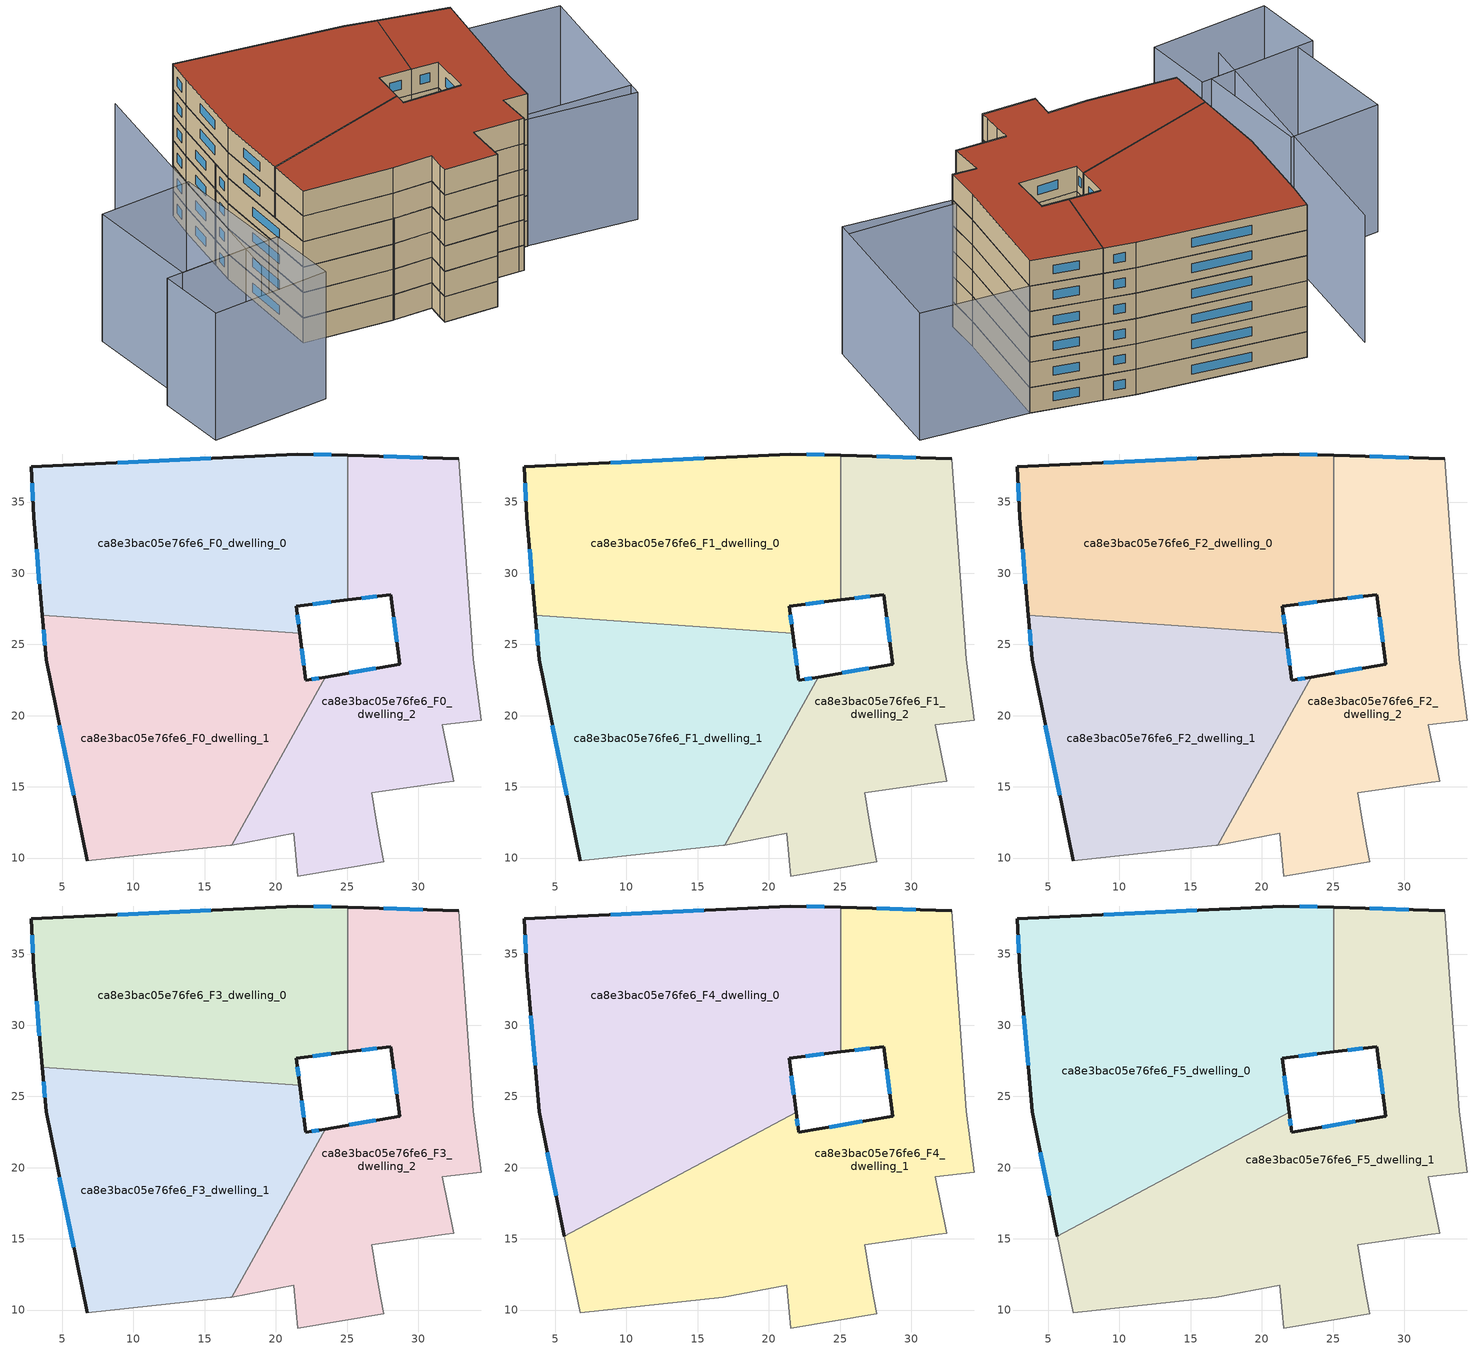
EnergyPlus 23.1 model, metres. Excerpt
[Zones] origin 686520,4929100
ca8e3bac05e76fe6_F0_dwelling_0
 floor ground (EU_floor_Construction): 25.04,28.13 25.04,38.28 21.51,38.38 2.83,37.46 3,33.93 3.6,27.04 21.67,25.79 21.44,27.7 z0
 wall outside (EU_wall_Construction): 25.04,28.13 21.44,27.7 21.67,25.79 / 3.6,27.04 3,33.93 2.83,37.46 21.51,38.38 25.04,38.28 z0:3
 wall to ca8e3bac05e76fe6_F0_dwelling_2 (EU_wall_Construction): 25.04,38.28 25.04,28.13 z0:3
 wall to ca8e3bac05e76fe6_F0_dwelling_1 (EU_wall_Construction): 21.67,25.79 3.6,27.04 z0:3
 window (EU_Window_Construction): 8.9,37.76 15.43,38.08 / 22.66,38.34 23.89,38.31 / 23.87,27.99 22.61,27.84 / 21.51,27.08 21.6,26.41 / 3.4,29.28 3.19,31.69 / 2.94,35.08 2.88,36.31 z0.98:2.02
ca8e3bac05e76fe6_F0_dwelling_1
 floor ground (EU_floor_Construction): 16.9,10.91 23.46,22.71 22.09,22.47 21.67,25.79 3.6,27.04 3.87,23.94 6.75,9.79 16.79,10.89 z0
 wall outside (EU_wall_Construction): 6.75,9.79 3.87,23.94 3.6,27.04 / 21.67,25.79 22.09,22.47 23.46,22.71 z0:3
 wall to ca8e3bac05e76fe6_F0_dwelling_2 (EU_wall_Construction): 23.46,22.71 16.9,10.91 z0:3
 wall adiabatic (EU_wall_Construction): 16.9,10.91 16.79,10.89 6.75,9.79 z0:3
 window (EU_Window_Construction): 5.81,14.39 4.8,19.34 / 3.78,24.94 3.68,26.03 / 21.81,24.71 21.95,23.55 / 22.53,22.55 23.01,22.63 z0.98:2.02
ca8e3bac05e76fe6_F0_dwelling_2
 floor ground (EU_floor_Construction): 27.57,9.74 27.38,10.82 27.06,12.62 26.75,14.57 31.9,15.32 32.49,15.39 31.69,19.37 34.43,19.66 33.87,23.95 32.85,38.05 25.04,38.28 25.04,28.13 28.07,28.5 28.72,23.62 23.46,22.71 16.9,10.91 21.25,11.75 21.43,9.86 21.53,8.74 z0
 wall outside (EU_wall_Construction): 23.46,22.71 28.72,23.62 28.07,28.5 25.04,28.13 / 25.04,38.28 32.85,38.05 z0:3
 wall adiabatic (EU_wall_Construction): 32.85,38.05 33.87,23.95 34.43,19.66 31.69,19.37 32.49,15.39 31.9,15.32 26.75,14.57 27.06,12.62 27.38,10.82 27.57,9.74 21.53,8.74 21.43,9.86 21.25,11.75 16.9,10.91 z0:3
 window (EU_Window_Construction): 25.17,23 27.01,23.32 / 28.51,25.2 28.28,26.91 / 27.08,28.38 26.03,28.25 / 27.58,38.2 30.31,38.13 z0.98:2.02
ca8e3bac05e76fe6_F1_dwelling_0
 floor to ca8e3bac05e76fe6_F0_dwelling_0 (EU_floor_Construction): 25.04,28.13 25.04,38.28 21.51,38.38 2.83,37.46 3,33.93 3.6,27.04 21.67,25.79 21.44,27.7 z3
 wall outside (EU_wall_Construction): 25.04,28.13 21.44,27.7 21.67,25.79 / 3.6,27.04 3,33.93 2.83,37.46 21.51,38.38 25.04,38.28 z3:6
 wall to ca8e3bac05e76fe6_F1_dwelling_2 (EU_wall_Construction): 25.04,38.28 25.04,28.13 z3:6
 wall to ca8e3bac05e76fe6_F1_dwelling_1 (EU_wall_Construction): 21.67,25.79 3.6,27.04 z3:6
 window (EU_Window_Construction): 8.9,37.76 15.43,38.08 / 22.66,38.34 23.89,38.31 / 23.87,27.99 22.61,27.84 / 21.51,27.08 21.6,26.41 / 3.4,29.28 3.19,31.69 / 2.94,35.08 2.88,36.31 z3.98:5.02
ca8e3bac05e76fe6_F1_dwelling_1
 floor to ca8e3bac05e76fe6_F0_dwelling_1 (EU_floor_Construction): 16.9,10.91 23.46,22.71 22.09,22.47 21.67,25.79 3.6,27.04 3.87,23.94 6.75,9.79 16.79,10.89 z3
 wall outside (EU_wall_Construction): 6.75,9.79 3.87,23.94 3.6,27.04 / 21.67,25.79 22.09,22.47 23.46,22.71 z3:6
 wall to ca8e3bac05e76fe6_F1_dwelling_2 (EU_wall_Construction): 23.46,22.71 16.9,10.91 z3:6
 wall adiabatic (EU_wall_Construction): 16.9,10.91 16.79,10.89 6.75,9.79 z3:6
 window (EU_Window_Construction): 5.81,14.39 4.8,19.34 / 3.78,24.94 3.68,26.03 / 21.81,24.71 21.95,23.55 / 22.53,22.55 23.01,22.63 z3.98:5.02
ca8e3bac05e76fe6_F1_dwelling_2
 floor to ca8e3bac05e76fe6_F0_dwelling_2 (EU_floor_Construction): 27.57,9.74 27.38,10.82 27.06,12.62 26.75,14.57 31.9,15.32 32.49,15.39 31.69,19.37 34.43,19.66 33.87,23.95 32.85,38.05 25.04,38.28 25.04,28.13 28.07,28.5 28.72,23.62 23.46,22.71 16.9,10.91 21.25,11.75 21.43,9.86 21.53,8.74 z3
 wall outside (EU_wall_Construction): 23.46,22.71 28.72,23.62 28.07,28.5 25.04,28.13 / 25.04,38.28 32.85,38.05 z3:6
 wall adiabatic (EU_wall_Construction): 32.85,38.05 33.87,23.95 34.43,19.66 31.69,19.37 32.49,15.39 31.9,15.32 26.75,14.57 27.06,12.62 27.38,10.82 27.57,9.74 21.53,8.74 21.43,9.86 21.25,11.75 16.9,10.91 z3:6
 window (EU_Window_Construction): 25.17,23 27.01,23.32 / 28.51,25.2 28.28,26.91 / 27.08,28.38 26.03,28.25 / 27.58,38.2 30.31,38.13 z3.98:5.02
ca8e3bac05e76fe6_F2_dwelling_0
 floor to ca8e3bac05e76fe6_F1_dwelling_0 (EU_floor_Construction): 25.04,28.13 25.04,38.28 21.51,38.38 2.83,37.46 3,33.93 3.6,27.04 21.67,25.79 21.44,27.7 z6
 wall outside (EU_wall_Construction): 25.04,28.13 21.44,27.7 21.67,25.79 / 3.6,27.04 3,33.93 2.83,37.46 21.51,38.38 25.04,38.28 z6:9
 wall to ca8e3bac05e76fe6_F2_dwelling_2 (EU_wall_Construction): 25.04,38.28 25.04,28.13 z6:9
 wall to ca8e3bac05e76fe6_F2_dwelling_1 (EU_wall_Construction): 21.67,25.79 3.6,27.04 z6:9
 window (EU_Window_Construction): 8.9,37.76 15.43,38.08 / 22.66,38.34 23.89,38.31 / 23.87,27.99 22.61,27.84 / 21.51,27.08 21.6,26.41 / 3.4,29.28 3.19,31.69 / 2.94,35.08 2.88,36.31 z6.98:8.02
ca8e3bac05e76fe6_F2_dwelling_1
 floor to ca8e3bac05e76fe6_F1_dwelling_1 (EU_floor_Construction): 16.9,10.91 23.46,22.71 22.09,22.47 21.67,25.79 3.6,27.04 3.87,23.94 6.75,9.79 16.79,10.89 z6
 wall outside (EU_wall_Construction): 6.75,9.79 3.87,23.94 3.6,27.04 / 21.67,25.79 22.09,22.47 23.46,22.71 z6:9
 wall to ca8e3bac05e76fe6_F2_dwelling_2 (EU_wall_Construction): 23.46,22.71 16.9,10.91 z6:9
 wall adiabatic (EU_wall_Construction): 16.9,10.91 16.79,10.89 6.75,9.79 z6:9
 window (EU_Window_Construction): 5.81,14.39 4.8,19.34 / 3.78,24.94 3.68,26.03 / 21.81,24.71 21.95,23.55 / 22.53,22.55 23.01,22.63 z6.98:8.02
ca8e3bac05e76fe6_F2_dwelling_2
 floor to ca8e3bac05e76fe6_F1_dwelling_2 (EU_floor_Construction): 27.57,9.74 27.38,10.82 27.06,12.62 26.75,14.57 31.9,15.32 32.49,15.39 31.69,19.37 34.43,19.66 33.87,23.95 32.85,38.05 25.04,38.28 25.04,28.13 28.07,28.5 28.72,23.62 23.46,22.71 16.9,10.91 21.25,11.75 21.43,9.86 21.53,8.74 z6
 wall outside (EU_wall_Construction): 23.46,22.71 28.72,23.62 28.07,28.5 25.04,28.13 / 25.04,38.28 32.85,38.05 z6:9
 wall adiabatic (EU_wall_Construction): 32.85,38.05 33.87,23.95 34.43,19.66 31.69,19.37 32.49,15.39 31.9,15.32 26.75,14.57 27.06,12.62 27.38,10.82 27.57,9.74 21.53,8.74 21.43,9.86 21.25,11.75 16.9,10.91 z6:9
 window (EU_Window_Construction): 25.17,23 27.01,23.32 / 28.51,25.2 28.28,26.91 / 27.08,28.38 26.03,28.25 / 27.58,38.2 30.31,38.13 z6.98:8.02
ca8e3bac05e76fe6_F3_dwelling_0
 floor to ca8e3bac05e76fe6_F2_dwelling_0 (EU_floor_Construction): 25.04,28.13 25.04,38.28 21.51,38.38 2.83,37.46 3,33.93 3.6,27.04 21.67,25.79 21.44,27.7 z9
 wall outside (EU_wall_Construction): 25.04,28.13 21.44,27.7 21.67,25.79 / 3.6,27.04 3,33.93 2.83,37.46 21.51,38.38 25.04,38.28 z9:12
 wall to ca8e3bac05e76fe6_F3_dwelling_2 (EU_wall_Construction): 25.04,38.28 25.04,28.13 z9:12
 wall to ca8e3bac05e76fe6_F3_dwelling_1 (EU_wall_Construction): 21.67,25.79 3.6,27.04 z9:12
 window (EU_Window_Construction): 8.9,37.76 15.43,38.08 / 22.66,38.34 23.89,38.31 / 23.87,27.99 22.61,27.84 / 21.51,27.08 21.6,26.41 / 3.4,29.28 3.19,31.69 / 2.94,35.08 2.88,36.31 z9.98:11.02
ca8e3bac05e76fe6_F3_dwelling_1
 floor to ca8e3bac05e76fe6_F2_dwelling_1 (EU_floor_Construction): 16.9,10.91 23.46,22.71 22.09,22.47 21.67,25.79 3.6,27.04 3.87,23.94 6.75,9.79 16.79,10.89 z9
 wall outside (EU_wall_Construction): 6.75,9.79 3.87,23.94 3.6,27.04 / 21.67,25.79 22.09,22.47 23.46,22.71 z9:12
 wall to ca8e3bac05e76fe6_F3_dwelling_2 (EU_wall_Construction): 23.46,22.71 16.9,10.91 z9:12
 wall adiabatic (EU_wall_Construction): 16.9,10.91 16.79,10.89 6.75,9.79 z9:12
 window (EU_Window_Construction): 5.81,14.39 4.8,19.34 / 3.78,24.94 3.68,26.03 / 21.81,24.71 21.95,23.55 / 22.53,22.55 23.01,22.63 z9.98:11.02
ca8e3bac05e76fe6_F3_dwelling_2
 floor to ca8e3bac05e76fe6_F2_dwelling_2 (EU_floor_Construction): 27.57,9.74 27.38,10.82 27.06,12.62 26.75,14.57 31.9,15.32 32.49,15.39 31.69,19.37 34.43,19.66 33.87,23.95 32.85,38.05 25.04,38.28 25.04,28.13 28.07,28.5 28.72,23.62 23.46,22.71 16.9,10.91 21.25,11.75 21.43,9.86 21.53,8.74 z9
 wall outside (EU_wall_Construction): 23.46,22.71 28.72,23.62 28.07,28.5 25.04,28.13 / 25.04,38.28 32.85,38.05 z9:12
 wall adiabatic (EU_wall_Construction): 32.85,38.05 33.87,23.95 34.43,19.66 31.69,19.37 32.49,15.39 31.9,15.32 26.75,14.57 27.06,12.62 27.38,10.82 27.57,9.74 21.53,8.74 21.43,9.86 21.25,11.75 16.9,10.91 z9:12
 window (EU_Window_Construction): 25.17,23 27.01,23.32 / 28.51,25.2 28.28,26.91 / 27.08,28.38 26.03,28.25 / 27.58,38.2 30.31,38.13 z9.98:11.02
ca8e3bac05e76fe6_F4_dwelling_0
 floor to ca8e3bac05e76fe6_F3_dwelling_0 (EU_floor_Construction): 25.04,28.13 25.04,38.28 21.51,38.38 2.83,37.46 3,33.93 3.6,27.04 21.67,25.79 21.44,27.7 z12
 floor to ca8e3bac05e76fe6_F3_dwelling_1 (EU_floor_Construction): 21.91,23.89 21.67,25.79 3.6,27.04 3.87,23.94 5.65,15.19 z12
 wall outside (EU_wall_Construction): 25.04,28.13 21.44,27.7 21.91,23.89 / 5.65,15.19 3.87,23.94 3,33.93 2.83,37.46 21.51,38.38 25.04,38.28 z12:15
 wall to ca8e3bac05e76fe6_F4_dwelling_1 (EU_wall_Construction): 25.04,38.28 25.04,28.13 / 21.91,23.89 5.65,15.19 z12:15
 window (EU_Window_Construction): 2.94,35.08 2.88,36.31 / 8.9,37.76 15.43,38.08 / 22.66,38.34 23.89,38.31 / 23.87,27.99 22.61,27.84 / 21.59,26.46 21.76,25.13 / 5.07,18.04 4.45,21.09 / 3.58,27.18 3.28,30.68 z12.98:14.02
ca8e3bac05e76fe6_F4_dwelling_1
 floor to ca8e3bac05e76fe6_F3_dwelling_1 (EU_floor_Construction): 16.9,10.91 23.46,22.71 22.09,22.47 21.91,23.89 5.65,15.19 6.75,9.79 16.79,10.89 z12
 floor to ca8e3bac05e76fe6_F3_dwelling_2 (EU_floor_Construction): 27.57,9.74 27.38,10.82 27.06,12.62 26.75,14.57 31.9,15.32 32.49,15.39 31.69,19.37 34.43,19.66 33.87,23.95 32.85,38.05 25.04,38.28 25.04,28.13 28.07,28.5 28.72,23.62 23.46,22.71 16.9,10.91 21.25,11.75 21.43,9.86 21.53,8.74 z12
 wall outside (EU_wall_Construction): 21.91,23.89 22.09,22.47 28.72,23.62 28.07,28.5 25.04,28.13 / 25.04,38.28 32.85,38.05 z12:15
 wall adiabatic (EU_wall_Construction): 32.85,38.05 33.87,23.95 34.43,19.66 31.69,19.37 32.49,15.39 31.9,15.32 26.75,14.57 27.06,12.62 27.38,10.82 27.57,9.74 21.53,8.74 21.43,9.86 21.25,11.75 16.79,10.89 6.75,9.79 5.65,15.19 z12:15
 window (EU_Window_Construction): 21.97,23.43 22.03,22.93 / 24.24,22.85 26.56,23.24 / 28.51,25.2 28.28,26.91 / 27.08,28.38 26.03,28.25 / 27.58,38.2 30.31,38.13 z12.98:14.02
ca8e3bac05e76fe6_F5_dwelling_0
 floor to ca8e3bac05e76fe6_F4_dwelling_0 (EU_floor_Construction): 21.91,23.89 21.44,27.7 25.04,28.13 25.04,38.28 21.51,38.38 2.83,37.46 3,33.93 3.87,23.94 5.65,15.19 z15
 wall outside (EU_wall_Construction): 25.04,28.13 21.44,27.7 21.91,23.89 / 5.65,15.19 3.87,23.94 3,33.93 2.83,37.46 21.51,38.38 25.04,38.28 z15:18
 wall to ca8e3bac05e76fe6_F5_dwelling_1 (EU_wall_Construction): 25.04,38.28 25.04,28.13 / 21.91,23.89 5.65,15.19 z15:18
 window (EU_Window_Construction): 2.94,35.08 2.88,36.31 / 8.9,37.76 15.43,38.08 / 22.66,38.34 23.89,38.31 / 23.87,27.99 22.61,27.84 / 21.59,26.46 21.76,25.13 / 5.07,18.04 4.45,21.09 / 3.58,27.18 3.28,30.68 z15.98:17.02
 roof outside (EU_roof_Construction): 25.04,38.28 25.04,28.13 21.44,27.7 21.91,23.89 5.65,15.19 3.87,23.94 3,33.93 2.83,37.46 21.51,38.38 z18
ca8e3bac05e76fe6_F5_dwelling_1
 floor to ca8e3bac05e76fe6_F4_dwelling_1 (EU_floor_Construction): 27.57,9.74 27.38,10.82 27.06,12.62 26.75,14.57 31.9,15.32 32.49,15.39 31.69,19.37 34.43,19.66 33.87,23.95 32.85,38.05 25.04,38.28 25.04,28.13 28.07,28.5 28.72,23.62 22.09,22.47 21.91,23.89 5.65,15.19 6.75,9.79 16.79,10.89 21.25,11.75 21.43,9.86 21.53,8.74 z15
 wall outside (EU_wall_Construction): 21.91,23.89 22.09,22.47 28.72,23.62 28.07,28.5 25.04,28.13 / 25.04,38.28 32.85,38.05 z15:18
 wall adiabatic (EU_wall_Construction): 32.85,38.05 33.87,23.95 34.43,19.66 31.69,19.37 32.49,15.39 31.9,15.32 26.75,14.57 27.06,12.62 27.38,10.82 27.57,9.74 21.53,8.74 21.43,9.86 21.25,11.75 16.79,10.89 6.75,9.79 5.65,15.19 z15:18
 window (EU_Window_Construction): 21.97,23.43 22.03,22.93 / 24.24,22.85 26.56,23.24 / 28.51,25.2 28.28,26.91 / 27.08,28.38 26.03,28.25 / 27.58,38.2 30.31,38.13 z15.98:17.02
 roof outside (EU_roof_Construction): 32.85,38.05 33.87,23.95 34.43,19.66 31.69,19.37 32.49,15.39 31.9,15.32 26.75,14.57 27.06,12.62 27.38,10.82 27.57,9.74 21.53,8.74 21.43,9.86 21.25,11.75 16.79,10.89 6.75,9.79 5.65,15.19 21.91,23.89 22.09,22.47 28.72,23.62 28.07,28.5 25.04,28.13 25.04,38.28 z18
shading: -3.62,36.72 -0.56,2.17 / 5.79,16.26 46.46,22.29 / -10.22,3.3 2.96,6.99 / 2.96,6.99 5.21,-1.02 / 5.21,-1.02 -7.98,-4.71 / -7.98,-4.71 -10.22,3.3 / 1.88,6.66 -8.42,3.79 / -8.42,3.79 -12.15,17.16 / -12.15,17.16 -1.85,20.03 / -1.85,20.03 1.88,6.66 / 46.63,20.76 34.23,19.69 / 34.23,19.69 32.65,38.04 / 32.65,38.04 45.04,39.11 / 45.04,39.11 46.63,20.76 z0:15
[Building]
EU S2 Campaign: North Axis=0; Terrain=City; Solar Distribution=FullExterior
[Site:Location]
Bologna: Latitude=44.5; Longitude=11.25; Time Zone=1; Elevation=37
[SizingPeriod:WeatherFileDays]
AnnualSizingPeriod: Begin Month=1; Begin Day of Month=1; End Month=12; End Day of Month=31; Day of Week for Start Day=Monday; Use Weather File Daylight Saving Period=No; Use Weather File Rain and Snow Indicators=No
[MATERIAL]
EU_InternalMass_Material: Roughness=MediumRough; Thickness=0.1; Conductivity=1; Density=1800; Specific Heat=900; Thermal Absorptance=0.9; Solar Absorptance=0.7; Visible Absorptance=0.7
[MATERIAL:NOMASS] Roughness=MediumRough; Thermal Absorptance=0.9; Solar Absorptance=0.7; Visible Absorptance=0.7
Name | Thermal Resistance
EU_wall_NoMass | 0.905828
EU_roof_NoMass | 0.37593
EU_floor_NoMass | 0.67114
[WINDOWMATERIAL:SIMPLEGLAZINGSYSTEM]
EU_Window_SimpleGlazing: UFactor=4.52486; Solar Heat Gain Coefficient=0.85; Visible Transmittance=0.85
[CONSTRUCTION]
EU_wall_Construction: EU_wall_NoMass
EU_roof_Construction: EU_roof_NoMass
EU_floor_Construction: EU_floor_NoMass
EU_InternalMass_Construction: EU_InternalMass_Material
EU_Window_Construction: EU_Window_SimpleGlazing
[ZONE] Type=1; Multiplier=1; Ceiling Height=autocalculate; Floor Area=autocalculate; Part of Total Floor Area=Yes
Name | Volume
ca8e3bac05e76fe6_F0_dwelling_0; ca8e3bac05e76fe6_F1_dwelling_0; ca8e3bac05e76fe6_F2_dwelling_0; ca8e3bac05e76fe6_F3_dwelling_0 | 743.028
ca8e3bac05e76fe6_F4_dwelling_0; ca8e3bac05e76fe6_F5_dwelling_0 | 1114.58
ca8e3bac05e76fe6_F0_dwelling_1; ca8e3bac05e76fe6_F1_dwelling_1; ca8e3bac05e76fe6_F2_dwelling_1; ca8e3bac05e76fe6_F3_dwelling_1 | 743.043
ca8e3bac05e76fe6_F4_dwelling_1; ca8e3bac05e76fe6_F5_dwelling_1 | 1114.54
ca8e3bac05e76fe6_F0_dwelling_2; ca8e3bac05e76fe6_F1_dwelling_2; ca8e3bac05e76fe6_F2_dwelling_2; ca8e3bac05e76fe6_F3_dwelling_2 | 743.048
[INTERNALMASS] Construction=EU_InternalMass_Construction
Name | Zone or ZoneList | Surface Area
ca8e3bac05e76fe6_F0_dwelling_0_EU_InternalMass | ca8e3bac05e76fe6_F0_dwelling_0 | 247.676
ca8e3bac05e76fe6_F0_dwelling_1_EU_InternalMass | ca8e3bac05e76fe6_F0_dwelling_1 | 247.681
ca8e3bac05e76fe6_F0_dwelling_2_EU_InternalMass | ca8e3bac05e76fe6_F0_dwelling_2 | 247.682
ca8e3bac05e76fe6_F1_dwelling_0_EU_InternalMass | ca8e3bac05e76fe6_F1_dwelling_0 | 247.676
ca8e3bac05e76fe6_F1_dwelling_1_EU_InternalMass | ca8e3bac05e76fe6_F1_dwelling_1 | 247.681
ca8e3bac05e76fe6_F1_dwelling_2_EU_InternalMass | ca8e3bac05e76fe6_F1_dwelling_2 | 247.682
ca8e3bac05e76fe6_F2_dwelling_0_EU_InternalMass | ca8e3bac05e76fe6_F2_dwelling_0 | 247.676
ca8e3bac05e76fe6_F2_dwelling_1_EU_InternalMass | ca8e3bac05e76fe6_F2_dwelling_1 | 247.681
ca8e3bac05e76fe6_F2_dwelling_2_EU_InternalMass | ca8e3bac05e76fe6_F2_dwelling_2 | 247.682
ca8e3bac05e76fe6_F3_dwelling_0_EU_InternalMass | ca8e3bac05e76fe6_F3_dwelling_0 | 247.676
ca8e3bac05e76fe6_F3_dwelling_1_EU_InternalMass | ca8e3bac05e76fe6_F3_dwelling_1 | 247.681
ca8e3bac05e76fe6_F3_dwelling_2_EU_InternalMass | ca8e3bac05e76fe6_F3_dwelling_2 | 247.682
ca8e3bac05e76fe6_F4_dwelling_0_EU_InternalMass | ca8e3bac05e76fe6_F4_dwelling_0 | 371.528
ca8e3bac05e76fe6_F4_dwelling_1_EU_InternalMass | ca8e3bac05e76fe6_F4_dwelling_1 | 371.513
ca8e3bac05e76fe6_F5_dwelling_0_EU_InternalMass | ca8e3bac05e76fe6_F5_dwelling_0 | 371.528
ca8e3bac05e76fe6_F5_dwelling_1_EU_InternalMass | ca8e3bac05e76fe6_F5_dwelling_1 | 371.513
[OTHEREQUIPMENT] Fuel Type=Electricity; Design Level Calculation Method=Watts/Area; Power per Zone Floor Area=1; Fraction Latent=0; Fraction Radiant=0; Fraction Lost=0; Carbon Dioxide Generation Rate=0; EndUse Subcategory=EU_Step8_InternalGains
Name | Zone or ZoneList or Space or SpaceList | Schedule
EU_Step8_InternalGain_ca8e3bac05e76fe6_F0_dwelling_0_f000 | ca8e3bac05e76fe6_F0_dwelling_0 | EU_Step8_GainSchedule_ca8e3bac05e76fe6_F0_dwelling_0_f000
EU_Step8_InternalGain_ca8e3bac05e76fe6_F0_dwelling_1_f000 | ca8e3bac05e76fe6_F0_dwelling_1 | EU_Step8_GainSchedule_ca8e3bac05e76fe6_F0_dwelling_1_f000
EU_Step8_InternalGain_ca8e3bac05e76fe6_F0_dwelling_2_f000 | ca8e3bac05e76fe6_F0_dwelling_2 | EU_Step8_GainSchedule_ca8e3bac05e76fe6_F0_dwelling_2_f000
EU_Step8_InternalGain_ca8e3bac05e76fe6_F1_dwelling_0_f000 | ca8e3bac05e76fe6_F1_dwelling_0 | EU_Step8_GainSchedule_ca8e3bac05e76fe6_F1_dwelling_0_f000
EU_Step8_InternalGain_ca8e3bac05e76fe6_F1_dwelling_1_f000 | ca8e3bac05e76fe6_F1_dwelling_1 | EU_Step8_GainSchedule_ca8e3bac05e76fe6_F1_dwelling_1_f000
EU_Step8_InternalGain_ca8e3bac05e76fe6_F1_dwelling_2_f000 | ca8e3bac05e76fe6_F1_dwelling_2 | EU_Step8_GainSchedule_ca8e3bac05e76fe6_F1_dwelling_2_f000
EU_Step8_InternalGain_ca8e3bac05e76fe6_F2_dwelling_0_f000 | ca8e3bac05e76fe6_F2_dwelling_0 | EU_Step8_GainSchedule_ca8e3bac05e76fe6_F2_dwelling_0_f000
EU_Step8_InternalGain_ca8e3bac05e76fe6_F2_dwelling_1_f000 | ca8e3bac05e76fe6_F2_dwelling_1 | EU_Step8_GainSchedule_ca8e3bac05e76fe6_F2_dwelling_1_f000
EU_Step8_InternalGain_ca8e3bac05e76fe6_F2_dwelling_2_f000 | ca8e3bac05e76fe6_F2_dwelling_2 | EU_Step8_GainSchedule_ca8e3bac05e76fe6_F2_dwelling_2_f000
EU_Step8_InternalGain_ca8e3bac05e76fe6_F3_dwelling_0_f000 | ca8e3bac05e76fe6_F3_dwelling_0 | EU_Step8_GainSchedule_ca8e3bac05e76fe6_F3_dwelling_0_f000
EU_Step8_InternalGain_ca8e3bac05e76fe6_F3_dwelling_1_f000 | ca8e3bac05e76fe6_F3_dwelling_1 | EU_Step8_GainSchedule_ca8e3bac05e76fe6_F3_dwelling_1_f000
EU_Step8_InternalGain_ca8e3bac05e76fe6_F3_dwelling_2_f000 | ca8e3bac05e76fe6_F3_dwelling_2 | EU_Step8_GainSchedule_ca8e3bac05e76fe6_F3_dwelling_2_f000
EU_Step8_InternalGain_ca8e3bac05e76fe6_F4_dwelling_0_f000 | ca8e3bac05e76fe6_F4_dwelling_0 | EU_Step8_GainSchedule_ca8e3bac05e76fe6_F4_dwelling_0_f000
EU_Step8_InternalGain_ca8e3bac05e76fe6_F4_dwelling_1_f000 | ca8e3bac05e76fe6_F4_dwelling_1 | EU_Step8_GainSchedule_ca8e3bac05e76fe6_F4_dwelling_1_f000
EU_Step8_InternalGain_ca8e3bac05e76fe6_F5_dwelling_0_f000 | ca8e3bac05e76fe6_F5_dwelling_0 | EU_Step8_GainSchedule_ca8e3bac05e76fe6_F5_dwelling_0_f000
EU_Step8_InternalGain_ca8e3bac05e76fe6_F5_dwelling_1_f000 | ca8e3bac05e76fe6_F5_dwelling_1 | EU_Step8_GainSchedule_ca8e3bac05e76fe6_F5_dwelling_1_f000
[ZONEVENTILATION:DESIGNFLOWRATE] Schedule=EU_AlwaysOn; Design Flow Rate Calculation Method=AirChanges/Hour; Air Changes per Hour=0.73129; Ventilation Type=Natural; Fan Pressure Rise=0; Fan Total Efficiency=1; Constant Term Coefficient=1; Temperature Term Coefficient=0; Velocity Term Coefficient=0; Velocity Squared Term Coefficient=0; Minimum Indoor Temperature=-100; Maximum Indoor Temperature=100; Delta Temperature=-100; Minimum Outdoor Temperature=-100; Maximum Outdoor Temperature=100; Maximum Wind Speed=40
Name | Zone or ZoneList or Space or SpaceList
EU_ConstantAir_ca8e3bac05e76fe6_F0_dwelling_0 | ca8e3bac05e76fe6_F0_dwelling_0
EU_ConstantAir_ca8e3bac05e76fe6_F0_dwelling_1 | ca8e3bac05e76fe6_F0_dwelling_1
EU_ConstantAir_ca8e3bac05e76fe6_F0_dwelling_2 | ca8e3bac05e76fe6_F0_dwelling_2
EU_ConstantAir_ca8e3bac05e76fe6_F1_dwelling_0 | ca8e3bac05e76fe6_F1_dwelling_0
EU_ConstantAir_ca8e3bac05e76fe6_F1_dwelling_1 | ca8e3bac05e76fe6_F1_dwelling_1
EU_ConstantAir_ca8e3bac05e76fe6_F1_dwelling_2 | ca8e3bac05e76fe6_F1_dwelling_2
EU_ConstantAir_ca8e3bac05e76fe6_F2_dwelling_0 | ca8e3bac05e76fe6_F2_dwelling_0
EU_ConstantAir_ca8e3bac05e76fe6_F2_dwelling_1 | ca8e3bac05e76fe6_F2_dwelling_1
EU_ConstantAir_ca8e3bac05e76fe6_F2_dwelling_2 | ca8e3bac05e76fe6_F2_dwelling_2
EU_ConstantAir_ca8e3bac05e76fe6_F3_dwelling_0 | ca8e3bac05e76fe6_F3_dwelling_0
EU_ConstantAir_ca8e3bac05e76fe6_F3_dwelling_1 | ca8e3bac05e76fe6_F3_dwelling_1
EU_ConstantAir_ca8e3bac05e76fe6_F3_dwelling_2 | ca8e3bac05e76fe6_F3_dwelling_2
EU_ConstantAir_ca8e3bac05e76fe6_F4_dwelling_0 | ca8e3bac05e76fe6_F4_dwelling_0
EU_ConstantAir_ca8e3bac05e76fe6_F4_dwelling_1 | ca8e3bac05e76fe6_F4_dwelling_1
EU_ConstantAir_ca8e3bac05e76fe6_F5_dwelling_0 | ca8e3bac05e76fe6_F5_dwelling_0
EU_ConstantAir_ca8e3bac05e76fe6_F5_dwelling_1 | ca8e3bac05e76fe6_F5_dwelling_1
[HVACTEMPLATE:THERMOSTAT] Constant Heating Setpoint=20; Constant Cooling Setpoint=50
EU_HeatOnly_ca8e3bac05e76fe6_F0_dwelling_0; EU_HeatOnly_ca8e3bac05e76fe6_F0_dwelling_1; EU_HeatOnly_ca8e3bac05e76fe6_F0_dwelling_2; EU_HeatOnly_ca8e3bac05e76fe6_F1_dwelling_0; EU_HeatOnly_ca8e3bac05e76fe6_F1_dwelling_1; EU_HeatOnly_ca8e3bac05e76fe6_F1_dwelling_2; EU_HeatOnly_ca8e3bac05e76fe6_F2_dwelling_0; EU_HeatOnly_ca8e3bac05e76fe6_F2_dwelling_1; EU_HeatOnly_ca8e3bac05e76fe6_F2_dwelling_2; EU_HeatOnly_ca8e3bac05e76fe6_F3_dwelling_0; EU_HeatOnly_ca8e3bac05e76fe6_F3_dwelling_1; EU_HeatOnly_ca8e3bac05e76fe6_F3_dwelling_2; EU_HeatOnly_ca8e3bac05e76fe6_F4_dwelling_0; EU_HeatOnly_ca8e3bac05e76fe6_F4_dwelling_1; EU_HeatOnly_ca8e3bac05e76fe6_F5_dwelling_0; EU_HeatOnly_ca8e3bac05e76fe6_F5_dwelling_1
[HVACTEMPLATE:ZONE:IDEALLOADSAIRSYSTEM] System Availability Schedule=EU_AlwaysOn; Maximum Heating Supply Air Temperature=50; Minimum Cooling Supply Air Temperature=13; Maximum Heating Supply Air Humidity Ratio=0.0156; Minimum Cooling Supply Air Humidity Ratio=0.0077; Heating Limit=NoLimit; Cooling Limit=NoLimit; Heating Availability Schedule=EU_AlwaysOn; Cooling Availability Schedule=EU_CoolingOff; Dehumidification Control Type=ConstantSensibleHeatRatio; Cooling Sensible Heat Ratio=0.7; Dehumidification Setpoint=60; Humidification Control Type=None; Humidification Setpoint=30; Outdoor Air Method=None; Outdoor Air Flow Rate per Person=0.00944; Outdoor Air Flow Rate per Zone Floor Area=0; Outdoor Air Flow Rate per Zone=0; Demand Controlled Ventilation Type=None; Outdoor Air Economizer Type=NoEconomizer; Heat Recovery Type=None; Sensible Heat Recovery Effectiveness=0.7; Latent Heat Recovery Effectiveness=0.65
Name | Template Thermostat
ca8e3bac05e76fe6_F0_dwelling_0 | EU_HeatOnly_ca8e3bac05e76fe6_F0_dwelling_0
ca8e3bac05e76fe6_F0_dwelling_1 | EU_HeatOnly_ca8e3bac05e76fe6_F0_dwelling_1
ca8e3bac05e76fe6_F0_dwelling_2 | EU_HeatOnly_ca8e3bac05e76fe6_F0_dwelling_2
ca8e3bac05e76fe6_F1_dwelling_0 | EU_HeatOnly_ca8e3bac05e76fe6_F1_dwelling_0
ca8e3bac05e76fe6_F1_dwelling_1 | EU_HeatOnly_ca8e3bac05e76fe6_F1_dwelling_1
ca8e3bac05e76fe6_F1_dwelling_2 | EU_HeatOnly_ca8e3bac05e76fe6_F1_dwelling_2
ca8e3bac05e76fe6_F2_dwelling_0 | EU_HeatOnly_ca8e3bac05e76fe6_F2_dwelling_0
ca8e3bac05e76fe6_F2_dwelling_1 | EU_HeatOnly_ca8e3bac05e76fe6_F2_dwelling_1
ca8e3bac05e76fe6_F2_dwelling_2 | EU_HeatOnly_ca8e3bac05e76fe6_F2_dwelling_2
ca8e3bac05e76fe6_F3_dwelling_0 | EU_HeatOnly_ca8e3bac05e76fe6_F3_dwelling_0
ca8e3bac05e76fe6_F3_dwelling_1 | EU_HeatOnly_ca8e3bac05e76fe6_F3_dwelling_1
ca8e3bac05e76fe6_F3_dwelling_2 | EU_HeatOnly_ca8e3bac05e76fe6_F3_dwelling_2
ca8e3bac05e76fe6_F4_dwelling_0 | EU_HeatOnly_ca8e3bac05e76fe6_F4_dwelling_0
ca8e3bac05e76fe6_F4_dwelling_1 | EU_HeatOnly_ca8e3bac05e76fe6_F4_dwelling_1
ca8e3bac05e76fe6_F5_dwelling_0 | EU_HeatOnly_ca8e3bac05e76fe6_F5_dwelling_0
ca8e3bac05e76fe6_F5_dwelling_1 | EU_HeatOnly_ca8e3bac05e76fe6_F5_dwelling_1
[SIZING:ZONE] Zone Cooling Design Supply Air Temperature Input Method=SupplyAirTemperature; Zone Cooling Design Supply Air Temperature=13; Zone Heating Design Supply Air Temperature Input Method=SupplyAirTemperature; Zone Heating Design Supply Air Temperature=50; Zone Cooling Design Supply Air Humidity Ratio=0.008; Zone Heating Design Supply Air Humidity Ratio=0.008; Cooling Design Air Flow Method=DesignDay; Cooling Design Air Flow Rate=0; Cooling Minimum Air Flow per Zone Floor Area=0.000762; Cooling Minimum Air Flow=0; Cooling Minimum Air Flow Fraction=0.2; Heating Design Air Flow Method=DesignDay; Heating Design Air Flow Rate=0; Heating Maximum Air Flow per Zone Floor Area=0.002032; Heating Maximum Air Flow=0.141576; Heating Maximum Air Flow Fraction=0.3; Account for Dedicated Outdoor Air System=No; Dedicated Outdoor Air System Control Strategy=NeutralSupplyAir; Dedicated Outdoor Air Low Setpoint Temperature for Design=autosize; Dedicated Outdoor Air High Setpoint Temperature for Design=autosize; Zone Load Sizing Method=Sensible Load Only No Latent Load; Zone Latent Cooling Design Supply Air Humidity Ratio Input Method=HumidityRatioDifference; Zone Cooling Design Supply Air Humidity Ratio Difference=0.005; Zone Latent Heating Design Supply Air Humidity Ratio Input Method=HumidityRatioDifference; Zone Humidification Design Supply Air Humidity Ratio Difference=0.005
ca8e3bac05e76fe6_F0_dwelling_0; ca8e3bac05e76fe6_F0_dwelling_1; ca8e3bac05e76fe6_F0_dwelling_2; ca8e3bac05e76fe6_F1_dwelling_0; ca8e3bac05e76fe6_F1_dwelling_1; ca8e3bac05e76fe6_F1_dwelling_2; ca8e3bac05e76fe6_F2_dwelling_0; ca8e3bac05e76fe6_F2_dwelling_1; ca8e3bac05e76fe6_F2_dwelling_2; ca8e3bac05e76fe6_F3_dwelling_0; ca8e3bac05e76fe6_F3_dwelling_1; ca8e3bac05e76fe6_F3_dwelling_2; ca8e3bac05e76fe6_F4_dwelling_0; ca8e3bac05e76fe6_F4_dwelling_1; ca8e3bac05e76fe6_F5_dwelling_0; ca8e3bac05e76fe6_F5_dwelling_1
[SCHEDULE:CONSTANT]
Name | Hourly Value
EU_AlwaysOn | 1
EU_CoolingOff | 0
[SCHEDULE:FILE] Column Number=1; Rows to Skip at Top=0; Number of Hours of Data=8760; Column Separator=Comma; Interpolate to Timestep=No; Minutes per Item=60; Adjust Schedule for Daylight Savings=Yes
Name | File
EU_Step8_GainSchedule_ca8e3bac05e76fe6_F0_dwelling_0_f000 | ../../schedules/ca8e3bac05e76fe6/ca8e3bac05e76fe6_F0_dwelling_0_f000_gain.csv
EU_Step8_GainSchedule_ca8e3bac05e76fe6_F0_dwelling_1_f000 | ../../schedules/ca8e3bac05e76fe6/ca8e3bac05e76fe6_F0_dwelling_1_f000_gain.csv
EU_Step8_GainSchedule_ca8e3bac05e76fe6_F0_dwelling_2_f000 | ../../schedules/ca8e3bac05e76fe6/ca8e3bac05e76fe6_F0_dwelling_2_f000_gain.csv
EU_Step8_GainSchedule_ca8e3bac05e76fe6_F1_dwelling_0_f000 | ../../schedules/ca8e3bac05e76fe6/ca8e3bac05e76fe6_F1_dwelling_0_f000_gain.csv
EU_Step8_GainSchedule_ca8e3bac05e76fe6_F1_dwelling_1_f000 | ../../schedules/ca8e3bac05e76fe6/ca8e3bac05e76fe6_F1_dwelling_1_f000_gain.csv
EU_Step8_GainSchedule_ca8e3bac05e76fe6_F1_dwelling_2_f000 | ../../schedules/ca8e3bac05e76fe6/ca8e3bac05e76fe6_F1_dwelling_2_f000_gain.csv
EU_Step8_GainSchedule_ca8e3bac05e76fe6_F2_dwelling_0_f000 | ../../schedules/ca8e3bac05e76fe6/ca8e3bac05e76fe6_F2_dwelling_0_f000_gain.csv
EU_Step8_GainSchedule_ca8e3bac05e76fe6_F2_dwelling_1_f000 | ../../schedules/ca8e3bac05e76fe6/ca8e3bac05e76fe6_F2_dwelling_1_f000_gain.csv
EU_Step8_GainSchedule_ca8e3bac05e76fe6_F2_dwelling_2_f000 | ../../schedules/ca8e3bac05e76fe6/ca8e3bac05e76fe6_F2_dwelling_2_f000_gain.csv
EU_Step8_GainSchedule_ca8e3bac05e76fe6_F3_dwelling_0_f000 | ../../schedules/ca8e3bac05e76fe6/ca8e3bac05e76fe6_F3_dwelling_0_f000_gain.csv
EU_Step8_GainSchedule_ca8e3bac05e76fe6_F3_dwelling_1_f000 | ../../schedules/ca8e3bac05e76fe6/ca8e3bac05e76fe6_F3_dwelling_1_f000_gain.csv
EU_Step8_GainSchedule_ca8e3bac05e76fe6_F3_dwelling_2_f000 | ../../schedules/ca8e3bac05e76fe6/ca8e3bac05e76fe6_F3_dwelling_2_f000_gain.csv
EU_Step8_GainSchedule_ca8e3bac05e76fe6_F4_dwelling_0_f000 | ../../schedules/ca8e3bac05e76fe6/ca8e3bac05e76fe6_F4_dwelling_0_f000_gain.csv
EU_Step8_GainSchedule_ca8e3bac05e76fe6_F4_dwelling_1_f000 | ../../schedules/ca8e3bac05e76fe6/ca8e3bac05e76fe6_F4_dwelling_1_f000_gain.csv
EU_Step8_GainSchedule_ca8e3bac05e76fe6_F5_dwelling_0_f000 | ../../schedules/ca8e3bac05e76fe6/ca8e3bac05e76fe6_F5_dwelling_0_f000_gain.csv
EU_Step8_GainSchedule_ca8e3bac05e76fe6_F5_dwelling_1_f000 | ../../schedules/ca8e3bac05e76fe6/ca8e3bac05e76fe6_F5_dwelling_1_f000_gain.csv
